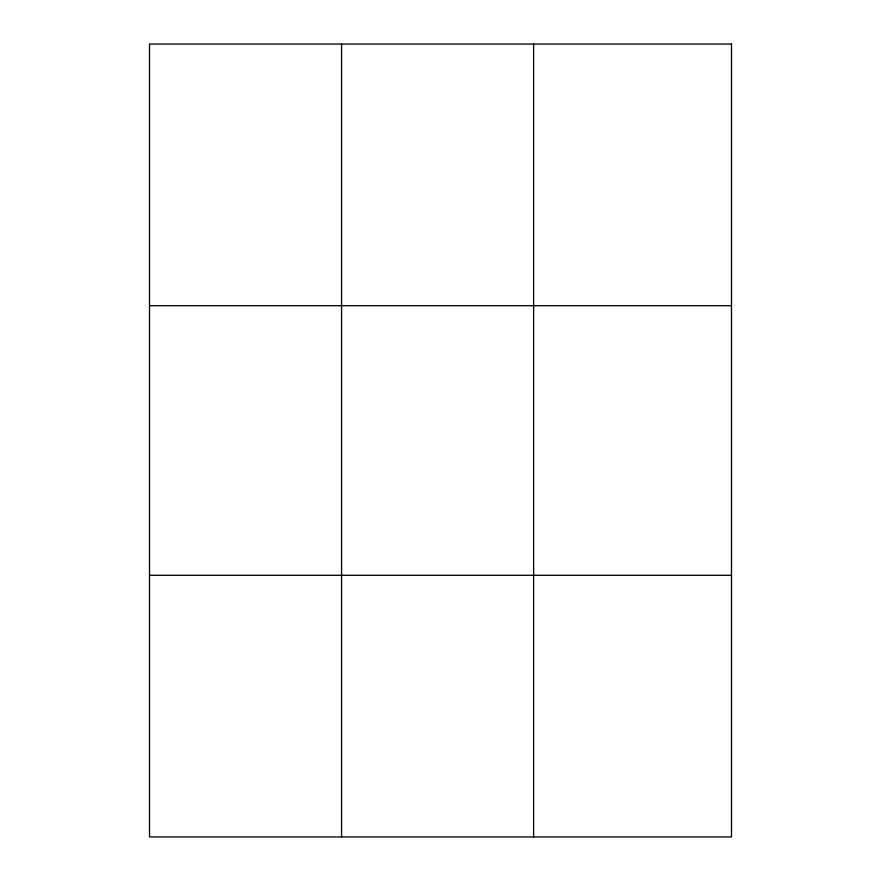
<?xml version="1.0" encoding="UTF-8"?>
<svg xmlns="http://www.w3.org/2000/svg" width="881" height="881" viewBox="0 0 881 881"><rect width="100%" height="100%" fill="white"/><g stroke="black" fill="none" stroke-linecap="round" stroke-linejoin="round"><path stroke-width="1.32" d="M341.564 44.05L341.564 836.95M533.622 44.05L533.622 836.95M149.506 305.707L731.494 305.707M149.506 575.293L731.494 575.293M731.494 44.05L731.494 836.95L149.506 836.95L149.506 44.05L731.494 44.05"/></g></svg>
